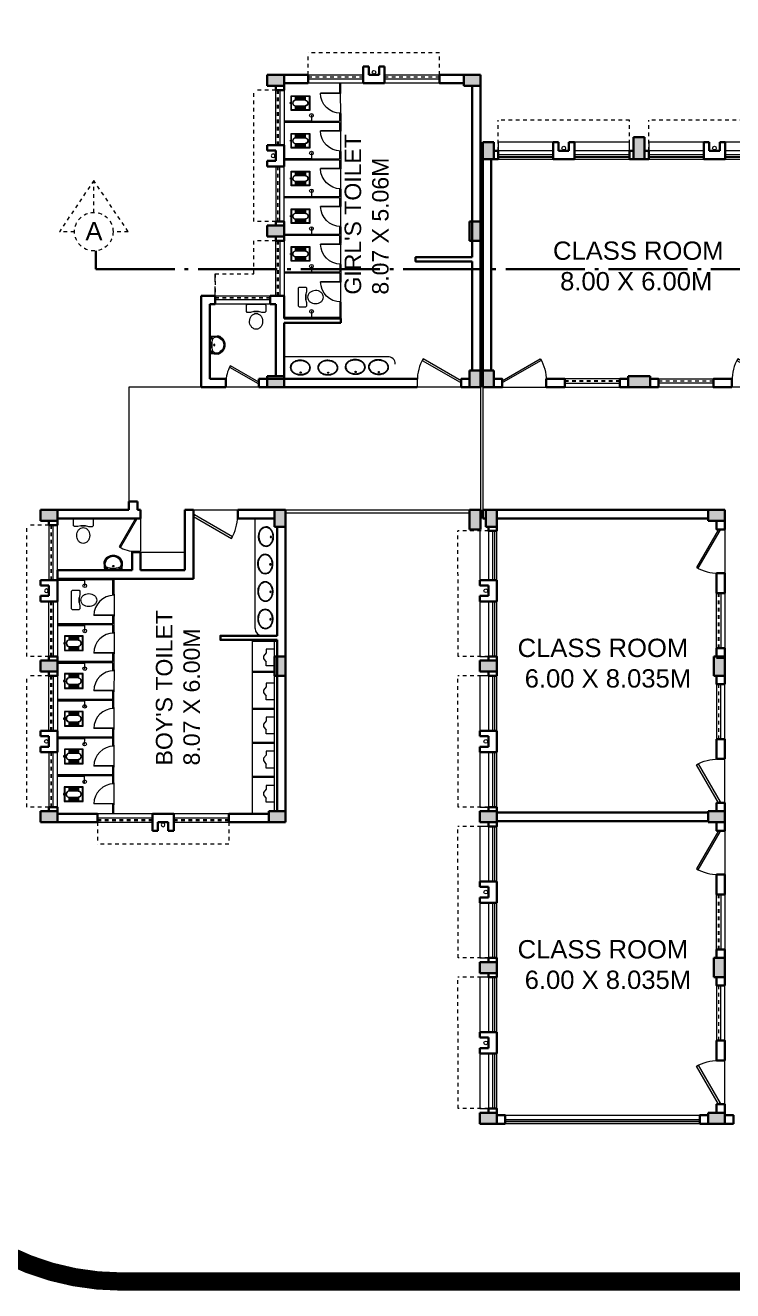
# Model space of a CAD drawing. Header units: millimetres. Extents: x 1898 to 3725, y 783 to 1532.
# Drawn here: x 2706.26 to 2725.57, y 1258.01 to 1292.56 of the extents above; entities that cross this region are included whole.
import ezdxf

# ---------------------------------------------------------------- set-up
doc = ezdxf.new("R2010")
doc.units = ezdxf.units.MM
for name, pattern in [('ACAD_ISO04W100', [30, 24, -3, 0, -3]), ('CENTER2', [1.125, 0.75, -0.125, 0.125, -0.125]), ('DASHED', [0.75, 0.5, -0.25]), ('DASHED2', [0.375, 0.25, -0.125])]:
    doc.linetypes.add(name, pattern=pattern)
doc.layers.get('0').update_dxf_attribs({"lineweight": 20})
for name, color, linetype, lineweight in [('CLL LEV.', 15, 'Continuous', 18), ('COL HATCH', 253, 'Continuous', 13), ('Column', 251, 'Continuous', 30), ('CUBICAL TOILET', 5, 'Continuous', 15), ('Dimens', 251, 'Continuous', 18), ('Door', 54, 'Continuous', 18), ('expension joint', 248, 'Continuous', 18), ('Fixture', 44, 'Continuous', 13), ('Furniture', 13, 'Continuous', 13), ('PROJ.', 30, 'DASHED2', 15), ('Railing', 23, 'Continuous', 13), ('Section', 72, 'DASHED2', 30), ('section line', 74, 'ACAD_ISO04W100', 30), ('TEXT', 7, 'Continuous', 15), ('Ventilator', 4, 'DASHED', 18), ('Wall', 7, 'Continuous', 30), ('Window', 150, 'Continuous', 15), ('Window-Wall', 7, 'Continuous', 18)]:
    doc.layers.add(name, color=color, linetype=linetype, lineweight=lineweight)
doc.styles.add('L120', font='arial.ttf', dxfattribs={"height": 0.6})
doc.styles.get("Standard").update_dxf_attribs({"font": 'arial.ttf', "height": 0.2})

# ---------------------------------------------------------------- blocks, each defined once
blk = doc.blocks.new('VENTILATOR')
at = {"layer": 'Ventilator', "ltscale": 0.02}
for p, q in [((-0.18, -1.5), (-0.18, 0)), ((-0.165, 0), (-0.165, -1.5))]:
    blk.add_line(p, q, dxfattribs=at)
at = {"layer": 'Window-Wall'}
for p, q in [((-0.23, 0), (0, 0)), ((-0.23, -1.5), (-0.23, 0)), ((-0.115, 0), (-0.115, -1.5)), ((0, 0), (0, -1.5)), ((-0.23, -1.5), (0, -1.5))]:
    blk.add_line(p, q, dxfattribs=at)
blk = doc.blocks.new('SHAFT')
at = {"layer": 'Fixture'}
blk.add_circle((0.327, -0.302), 0.05, dxfattribs=at)
at = {"layer": 'Wall'}
for p, q in [((0.035, 0), (0.62, 0)), ((0.035, 0), (0.035, -0.46)), ((0.185, -0.46), (0.185, -0.23)), ((0.185, -0.23), (0.47, -0.23)), ((0.47, -0.46), (0.47, -0.23)), ((0.62, 0), (0.62, -0.46)), ((0.035, -0.46), (0.185, -0.46)), ((0.62, -0.46), (0.47, -0.46))]:
    blk.add_line(p, q, dxfattribs=at)
blk = doc.blocks.new('WINDOW 1')
at = {"layer": 'CLL LEV.'}
for p, q in [((-0.23, 0), (-0.46, 0)), ((-0.46, 0), (-0.46, -1.5)), ((-0.46, -1.5), (-0.23, -1.5))]:
    blk.add_line(p, q, dxfattribs=at)
at = {"layer": 'Window'}
for p, q in [((-0.065, 0), (-0.065, -1.5)), ((-0.05, -1.5), (-0.05, 0))]:
    blk.add_line(p, q, dxfattribs=at)
at = {"layer": 'Window-Wall'}
for p, q in [((0, 0), (-0.23, 0)), ((-0.23, 0), (-0.23, -1.5)), ((-0.115, 0), (-0.115, -1.5)), ((0, -1.5), (0, 0)), ((-0.23, -1.5), (0, -1.5))]:
    blk.add_line(p, q, dxfattribs=at)
blk = doc.blocks.new('*U18')
for p, q in [((0, 0), (0, 6)), ((40, 0), (40, 6))]:
    blk.add_line(p, q)
blk.add_lwpolyline([(0, 0), (34.6, -20), (35.5, -18.5), (0.9, 1.5)], close=True)
blk.add_arc((0, 0), 40, 330, 360)
blk = doc.blocks.new('Door')
at = {"layer": 'Door'}
blk.add_line((0, 0.18), (1.199, 0.18), dxfattribs=at)
at = {"layer": 'Door', "xscale": 0.0299845412869386, "yscale": 0.0299845412869386, "zscale": 0.0299845412869386}
blk.add_blockref('*U18', (0, 0), dxfattribs=at)
blk = doc.blocks.new('C3')
at = {"layer": 'COL HATCH'}
h = blk.add_hatch(color=256, dxfattribs=at)
h.dxf.hatch_style = 1
h.paths.add_polyline_path([(0.3, 0), (0, 0), (0, -0.53), (0.3, -0.53)])
at = {"layer": 'Column'}
for p, q in [((0, 0), (0, -0.53)), ((0.3, 0), (0, 0)), ((0.3, -0.53), (0.3, 0)), ((0, -0.53), (0.3, -0.53))]:
    blk.add_line(p, q, dxfattribs=at)
blk = doc.blocks.new('CU')
at = {"layer": 'COL HATCH', "linetype": 'CENTER2'}
h = blk.add_hatch(color=256, dxfattribs=at)
h.dxf.hatch_style = 1
h.paths.add_polyline_path([(0, 0.035), (0, -0.265), (0.46, -0.265), (0.46, 0.035)])
at = {"layer": 'Column', "linetype": 'CENTER2'}
blk.add_lwpolyline([(0, 0.035), (0, -0.265), (0.46, -0.265), (0.46, 0.035), (0, 0.035)], dxfattribs=at)
blk = doc.blocks.new('C2')
at = {"layer": 'COL HATCH'}
h = blk.add_hatch(color=256, dxfattribs=at)
h.dxf.hatch_style = 1
h.paths.add_polyline_path([(0.3, 0), (0, 0), (0, -0.6), (0.3, -0.6)])
at = {"layer": 'Column'}
for p, q in [((0, 0), (0, -0.6)), ((0.3, 0), (0, 0)), ((0.3, -0.6), (0.3, 0)), ((0, -0.6), (0.3, -0.6))]:
    blk.add_line(p, q, dxfattribs=at)
blk = doc.blocks.new('RH 1200')
for p, q in [((21, 0), (21, 43.3)), ((21.7, 0), (21.7, 43.3)), ((-21.7, 0), (21.7, 0)), ((21.7, 0), (21, 0))]:
    blk.add_line(p, q)
at = {"extrusion": (0, 0, -1)}
blk.add_ellipse((21.7, 0), major_axis=(-30.6, 30.6), ratio=1, start_param=5.497787, end_param=7.068583, dxfattribs=at)
blk = doc.blocks.new('GHH')
at = {"layer": 'Door', "ltscale": 20}
blk.add_line((3289.697, -299.103), (3289.697, -299.853), dxfattribs=at)
at = {"layer": 'Door', "ltscale": 20, "xscale": 0.015874999996413, "yscale": 0.015874999996413, "zscale": 0.015874999996413, "rotation": 270}
blk.add_blockref('RH 1200', (3289.697, -299.479), dxfattribs=at)
blk = doc.blocks.new('RSA CL6')
for p, q in [((5.5, 3.5), (5.5, 7.3)), ((5.9, 3.5), (5.9, 7.3)), ((6.3, 3.5), (6.3, 7.3)), ((6.7, 3.4), (6.7, 7.3)), ((7.1, 3.4), (7.1, 7.3)), ((7.5, 3.4), (7.5, 7.3)), ((7.9, 3.4), (7.9, 7.3)), ((8.3, 3.4), (8.3, 7.3)), ((8.7, 3.4), (8.7, 7.3)), ((9.1, 3.4), (9.1, 7.3)), ((9.4, 3.4), (9.4, 7.3)), ((9.8, 3.4), (9.8, 7.3)), ((10.2, 3.4), (10.2, 7.3)), ((10.6, 3.4), (10.6, 7.3)), ((11, 3.3), (11, 7.3)), ((11.4, 3.3), (11.4, 7.3)), ((11.8, 3.3), (11.8, 7.3)), ((12.2, 3.3), (12.2, 7.3)), ((12.6, 3.3), (12.6, 7.3)), ((13, 3.3), (13, 7.3)), ((13.4, 3.3), (13.4, 7.3)), ((13.8, 3.3), (13.8, 7.3)), ((14.2, 3.3), (14.2, 7.3)), ((14.6, 3.3), (14.6, 7.3)), ((15, 3.2), (15, 7.3)), ((15.4, 3.2), (15.4, 7.3)), ((15.7, 3.2), (15.7, 7.3)), ((16.1, 3.2), (16.1, 7.3)), ((16.1, 7.3), (16.1, 3.2)), ((5.5, -7.3), (5.5, -3.5)), ((5.9, -7.3), (5.9, -3.5)), ((6.3, -7.3), (6.3, -3.4)), ((6.7, -7.3), (6.7, -3.4)), ((7.1, -7.3), (7.1, -3.4)), ((7.5, -7.3), (7.5, -3.4)), ((7.9, -7.3), (7.9, -3.4)), ((8.3, -7.3), (8.3, -3.4)), ((8.7, -7.3), (8.7, -3.4)), ((9.1, -7.3), (9.1, -3.4)), ((9.4, -7.3), (9.4, -3.4)), ((9.8, -7.3), (9.8, -3.3)), ((10.2, -7.3), (10.2, -3.3)), ((10.6, -7.3), (10.6, -3.3)), ((11, -7.3), (11, -3.3)), ((11.4, -7.3), (11.4, -3.3)), ((11.8, -7.3), (11.8, -3.3)), ((12.2, -7.3), (12.2, -3.3)), ((12.6, -7.3), (12.6, -3.3)), ((13, -7.3), (13, -3.3)), ((13.4, -7.3), (13.4, -3.2)), ((13.8, -7.3), (13.8, -3.2)), ((14.2, -7.3), (14.2, -3.2)), ((14.6, -7.3), (14.6, -3.2)), ((15, -7.3), (15, -3.2)), ((15.4, -7.3), (15.4, -3.2)), ((15.7, -7.3), (15.7, -3.2)), ((16.1, -3.2), (16.1, -7.3)), ((16.1, -7.3), (16.1, -3.2))]:
    blk.add_line(p, q)
blk.add_lwpolyline([(0.8, -0.6), (0, -0.6), (0, 0.6), (0.8, 0.6)])
for points in [[(0.8, 7.9), (20.9, 7.9), (20.9, -7.9), (0.8, -7.9)], [(1.4, 7.3), (20.3, 7.3), (20.3, -7.3), (1.4, -7.3)]]:
    blk.add_lwpolyline(points, close=True)
for points in [[(5.5, 3.5), (16.1, 3.2, -0.899983), (16.1, -3.2), (5.5, -3.5, -0.799392)], [(5.5, 3.3), (16.1, 3, -0.897689), (16.1, -3), (5.6, -3.3, -0.793494), (5.5, 3.3)]]:
    blk.add_lwpolyline(points, format="xyb", close=True)
blk = doc.blocks.new('ENGLISH SHEET')
at = {"layer": 'Fixture'}
for p, q in [((4663.798, 251.204), (4663.773, 251.179)), ((4663.773, 251.179), (4663.773, 250.696)), ((4663.976, 251.204), (4663.798, 251.204)), ((4664.002, 251.179), (4663.976, 251.204)), ((4663.976, 251.001), (4664.002, 251.09)), ((4663.976, 250.874), (4663.976, 251.001)), ((4663.976, 251.001), (4663.976, 250.874)), ((4664.002, 250.785), (4663.976, 250.874)), ((4664.002, 251.09), (4664.002, 251.179)), ((4663.773, 250.696), (4663.798, 250.67)), ((4663.798, 250.67), (4663.976, 250.67)), ((4663.976, 250.67), (4664.002, 250.696)), ((4664.002, 250.696), (4664.002, 250.785))]:
    blk.add_line(p, q, dxfattribs=at)
blk.add_lwpolyline([(4664.459, 250.937, 0.117036), (4664.443, 251.003, 0.104338), (4664.396, 251.063, 0.09029), (4664.321, 251.105, 0.09898), (4664.243, 251.115, 0.08237), (4664.159, 251.101, 0.09029), (4664.09, 251.063, 0.104338), (4664.043, 251.003, 0.117036), (4664.027, 250.937, 0.117036), (4664.043, 250.871, 0.104338), (4664.09, 250.811, 0.09029), (4664.159, 250.773, 0.08237), (4664.243, 250.759, 0.08237), (4664.327, 250.773, 0.09029), (4664.396, 250.811, 0.104338), (4664.443, 250.871, 0.117036)], format="xyb", close=True, dxfattribs=at)
blk = doc.blocks.new('RSA BASIN 2')
for points in [[(10.7, -8.1, 0.12976), (10, -5.2, 0.106426), (7.6, -2.5, 0.084431), (4.3, -0.7, 0.073534), (0, 0, 0.073534), (-4.3, -0.5, 0.084431), (-7.7, -2.2, 0.106426), (-10.2, -4.8, 0.12976), (-11, -7.7, 0.12976), (-10.3, -10.6, 0.106426), (-7.9, -13.3, 0.084431), (-4.6, -15.1, 0.073534), (-0.3, -15.8, 0.073534), (4, -15.3, 0.084431), (7.4, -13.6, 0.106426), (9.9, -11, 0.12976)], [(10.1, -7.9, 0.119977), (9.4, -5.5, 0.106426), (7.3, -2.9, 0.084431), (4.1, -1.3, 0.073534), (0, -0.6, 0.073534), (-4.1, -1.1, 0.084431), (-7.4, -2.6, 0.106426), (-9.7, -5.1, 0.12976), (-10.4, -7.7, 0.009633), (-10.4, -7.9, 0.119977), (-9.8, -10.3, 0.106426), (-7.6, -12.9, 0.084431), (-4.4, -14.5, 0.073534), (-0.3, -15.2, 0.073534), (3.8, -14.7, 0.084431), (7.1, -13.2, 0.106426), (9.3, -10.7, 0.12976), (10.1, -8.1, 0.009633)]]:
    blk.add_lwpolyline(points, format="xyb", close=True)
for radius in [0.7, 0.479]:
    blk.add_circle((-0.5, -2.5), radius)
blk = doc.blocks.new('RSA BASIN 9')
for points in [[(-0.1, -16.2, 0.340881), (10, -9, 0.074195), (10.1, -8.9), (9.5, 0), (-9.5, 0), (-10, -8.8, 0.082611), (-10, -9.2, 0.330812), (-0.1, -16.2)], [(0, -15, 0.391482), (8.9, -6.7, 0.252869), (6.5, -3.5, 0.087242), (0, -2.5, 0.079484), (-6.5, -3.5, 0.2542), (-8.8, -6.7, 0.39026), (0, -15)], [(-8.6, -2, -0.907437), (-8.4, -1.8), (-7.5, -2.6, -0.907437), (-7.6, -2.7)], [(-8.2, -1.6, -0.907437), (-8.1, -1.5), (-7.1, -2.3, -0.907437), (-7.3, -2.4)], [(-7.8, -1.3, -0.907437), (-7.7, -1.2), (-6.8, -1.9, -0.907437), (-6.9, -2.1)], [(7.8, -1.3, 0.907437), (7.7, -1.2), (6.8, -1.9, 0.907437), (6.9, -2.1)], [(8.2, -1.6, 0.907437), (8.1, -1.5), (7.1, -2.3, 0.907437), (7.3, -2.4)], [(8.6, -2, 0.907437), (8.4, -1.8), (7.5, -2.6, 0.907437), (7.6, -2.7)]]:
    blk.add_lwpolyline(points, format="xyb", close=True)
for points in [[(-5.9, -3.3), (-6.2, -3, -0.183787), (-6.2, -2.7, 0.126662), (-6.2, -2.4), (-6.6, -1.4, 0.35453), (-7.1, -1), (-8.7, -1, 0.414214), (-9.1, -1.4), (-9.6, -9.1, 0.329849), (-0.1, -15.8, 0.338736), (9.6, -8.9, 0.075632), (9.7, -8.8), (9.1, -1.4, 0.414214), (8.7, -1), (7.1, -1, 0.35453), (6.6, -1.4), (6.2, -2.4, 0.126662), (6.2, -2.7, -0.183787), (6.2, -3), (5.9, -3.3)], [(-6.2, -3.4), (-6.2, -3.3, 0.220542), (-6.5, -3.1), (-8.7, -2.8, -0.361119), (-9.2, -2.3)], [(6.2, -3.4), (6.2, -3.3, -0.220542), (6.5, -3.1), (8.7, -2.8, 0.358803), (9.2, -2.3, 0.358803)]]:
    blk.add_lwpolyline(points, format="xyb")
for centre, radius in [((-2.3, -1.6), 0.399), ((0, -4.8), 0.771), ((0, -4.8), 0.602), ((0, -1.2), 0.399), ((2.3, -1.5), 0.399)]:
    blk.add_circle(centre, radius)
blk = doc.blocks.new('Urinal 1')
for p, q in [((0, 9), (9, 9)), ((0, 9), (0, -9)), ((9, 9), (9, 5)), ((12, 1), (9, 5)), ((12, -1.5), (12, 1)), ((0, -9), (9, -9)), ((9, -5), (12, -1.5)), ((9, -9), (9, -5))]:
    blk.add_line(p, q)
blk = doc.blocks.new('BDHVBFH')
at = {"layer": 'Section', "color": 7, "linetype": 'ByBlock', "lineweight": 20, "ltscale": 0.05}
for p, q in [((5432.399, -574.787), (5431.461, -576.186)), ((5432.399, -575.66), (5432.399, -574.787)), ((5433.338, -576.186), (5432.399, -574.787)), ((5431.873, -576.186), (5431.461, -576.186)), ((5433.338, -576.186), (5432.925, -576.186))]:
    blk.add_line(p, q, dxfattribs=at)
blk.add_circle((5432.399, -576.186), 0.526, dxfattribs=at)
blk = doc.blocks.new('A$C761723A2')
at = {"layer": 'section line', "ltscale": 0.09}
for q in [(1.47, 15.605), (31.207, 15.105)]:
    blk.add_line((1.47, 15.105), q, dxfattribs=at)
at = {"layer": 'Section'}
blk.add_blockref('BDHVBFH', (-5430.98, 592.314), dxfattribs=at)
at = {"layer": 'section line', "ltscale": 0.07, "insert": (1.191, 16.394), "char_height": 0.5, "attachment_point": 1}
blk.add_mtext_dynamic_manual_height_columns('A', width=1.05451, gutter_width=12.5, heights=[0], dxfattribs=at)

msp = doc.modelspace()

# ---------------------------------------------------------------- linework, layer by layer
at = {"layer": 'CLL LEV.'}
msp.add_line((2718.6705, 1278.7518), (2718.6705, 1277.2518), dxfattribs=at)
at = {"layer": 'CUBICAL TOILET'}
for p, q in [((2714.8365, 1290.9738), (2714.8366, 1290.7181)), ((2714.8665, 1290.9739), (2714.8666, 1290.7181)), ((2714.8366, 1290.7181), (2714.8666, 1290.7181)), ((2714.8371, 1289.9388), (2713.3171, 1289.9378)), ((2714.837, 1290.1485), (2714.8371, 1289.9388)), ((2714.867, 1290.1485), (2714.837, 1290.1485)), ((2714.867, 1290.1485), (2714.8672, 1289.9089)), ((2714.8372, 1289.9088), (2713.3172, 1289.9078)), ((2714.8372, 1289.9088), (2714.8373, 1289.6881)), ((2714.8373, 1289.6881), (2714.8673, 1289.6881)), ((2714.8672, 1289.9089), (2714.8673, 1289.6881)), ((2714.8378, 1288.9088), (2713.3178, 1288.9078)), ((2714.8378, 1288.8788), (2713.3178, 1288.8778)), ((2714.8377, 1289.1185), (2714.8378, 1288.9088)), ((2714.8677, 1289.1185), (2714.8377, 1289.1185)), ((2714.8378, 1288.8788), (2714.838, 1288.6581)), ((2714.8677, 1289.1185), (2714.8678, 1288.8789)), ((2714.8678, 1288.8789), (2714.868, 1288.6581)), ((2714.838, 1288.6581), (2714.868, 1288.6581)), ((2714.8385, 1287.8788), (2713.3185, 1287.8778)), ((2714.8385, 1287.8488), (2713.3185, 1287.8478)), ((2714.8383, 1288.0885), (2714.8385, 1287.8788)), ((2714.8683, 1288.0885), (2714.8383, 1288.0885)), ((2714.8385, 1287.8488), (2714.8386, 1287.6281)), ((2714.8683, 1288.0885), (2714.8685, 1287.8489)), ((2714.8685, 1287.8489), (2714.8686, 1287.6281)), ((2714.8386, 1287.6281), (2714.8686, 1287.6281)), ((2714.8391, 1286.8488), (2713.3229, 1286.8479)), ((2714.8392, 1286.8188), (2713.3229, 1286.8179)), ((2714.839, 1287.0585), (2714.8391, 1286.8488)), ((2714.869, 1287.0585), (2714.839, 1287.0585)), ((2714.8392, 1286.8188), (2714.8393, 1286.5981)), ((2714.869, 1287.0585), (2714.8692, 1286.8189)), ((2714.8692, 1286.8189), (2714.8693, 1286.5981)), ((2714.8393, 1286.5981), (2714.8693, 1286.5981)), ((2714.8398, 1285.8188), (2713.3198, 1285.8178)), ((2714.8398, 1285.7888), (2713.3198, 1285.7878)), ((2714.8397, 1286.0285), (2714.8398, 1285.8188)), ((2714.8697, 1286.0285), (2714.8397, 1286.0285)), ((2714.8398, 1285.7888), (2714.84, 1285.5681)), ((2714.8697, 1286.0285), (2714.8698, 1285.7889)), ((2714.8698, 1285.7889), (2714.87, 1285.5681)), ((2714.84, 1285.5681), (2714.87, 1285.5681)), ((2714.8403, 1284.9985), (2714.8406, 1284.5838)), ((2714.8703, 1284.9985), (2714.8403, 1284.9985)), ((2714.8703, 1284.9985), (2714.8706, 1284.5539)), ((2714.8406, 1284.5838), (2713.3206, 1284.5828)), ((2714.8706, 1284.5539), (2713.3229, 1284.5529)), ((2708.6496, 1277.4198), (2707.1322, 1277.4208)), ((2708.6494, 1277.0052), (2708.6496, 1277.4198)), ((2708.6794, 1277.0051), (2708.6797, 1277.4498)), ((2708.6794, 1277.0051), (2708.6494, 1277.0052)), ((2708.6489, 1276.2148), (2708.649, 1276.4355)), ((2708.649, 1276.4355), (2708.679, 1276.4355)), ((2708.6789, 1276.2148), (2708.679, 1276.4355)), ((2708.6488, 1276.1848), (2707.1288, 1276.1858)), ((2708.6489, 1276.2148), (2707.1289, 1276.2158)), ((2708.6487, 1275.9752), (2708.6488, 1276.1848)), ((2708.6787, 1275.9751), (2708.6789, 1276.2148)), ((2708.6787, 1275.9751), (2708.6487, 1275.9752)), ((2708.6482, 1275.1848), (2708.6483, 1275.4055)), ((2708.6483, 1275.4055), (2708.6783, 1275.4055)), ((2708.6782, 1275.1848), (2708.6783, 1275.4055)), ((2708.6482, 1275.1848), (2707.1319, 1275.1858)), ((2708.6482, 1275.1548), (2707.1319, 1275.1558)), ((2708.648, 1274.9452), (2708.6482, 1275.1548)), ((2708.678, 1274.9451), (2708.6782, 1275.1848)), ((2708.678, 1274.9451), (2708.648, 1274.9452)), ((2708.6475, 1274.1548), (2708.6477, 1274.3755)), ((2708.6477, 1274.3755), (2708.6777, 1274.3755)), ((2708.6775, 1274.1548), (2708.6777, 1274.3755)), ((2708.6475, 1274.1548), (2707.1275, 1274.1558)), ((2708.6475, 1274.1248), (2707.1275, 1274.1258)), ((2708.6474, 1273.9152), (2708.6475, 1274.1248)), ((2708.6774, 1273.9151), (2708.6775, 1274.1548)), ((2708.6774, 1273.9151), (2708.6474, 1273.9152)), ((2708.6469, 1273.1248), (2708.647, 1273.3455)), ((2708.647, 1273.3455), (2708.677, 1273.3455)), ((2708.6769, 1273.1248), (2708.677, 1273.3455)), ((2708.6468, 1273.0948), (2707.1268, 1273.0958)), ((2708.6469, 1273.1248), (2707.1269, 1273.1258)), ((2708.6467, 1272.8852), (2708.6468, 1273.0948)), ((2708.6767, 1272.8851), (2708.6769, 1273.1248)), ((2708.6767, 1272.8851), (2708.6467, 1272.8852)), ((2708.6462, 1272.0948), (2708.6463, 1272.3155)), ((2708.6463, 1272.3155), (2708.6763, 1272.3155)), ((2708.6762, 1272.0948), (2708.6763, 1272.3155)), ((2708.6462, 1272.0948), (2707.1262, 1272.0958)), ((2708.6462, 1272.0648), (2707.1262, 1272.0658)), ((2708.646, 1271.8552), (2708.6462, 1272.0648)), ((2708.676, 1271.8551), (2708.6762, 1272.0948)), ((2708.676, 1271.8551), (2708.646, 1271.8552)), ((2708.6455, 1271.0298), (2708.6457, 1271.2855)), ((2708.6457, 1271.2855), (2708.6757, 1271.2855)), ((2708.6755, 1271.0298), (2708.6757, 1271.2855))]:
    msp.add_line(p, q, dxfattribs=at)
at = {"layer": 'Dimens', "color": 1, "linetype": 'DASHED', "lineweight": 15, "ltscale": 10, "const_width": 0.5}
msp.add_lwpolyline([(2708.8798, 1311.0278), (2740.0932, 1311.0278, -0.4142136), (2747.0932, 1304.0278), (2747.0932, 1265.2566, -0.4142136), (2740.0932, 1258.2566), (2708.8798, 1258.2566, -0.4142136), (2701.8798, 1265.2566), (2701.8798, 1304.0278, -0.4142136)], format="xyb", close=True, dxfattribs=at)
at = {"layer": 'expension joint'}
for p, q in [((2718.688, 1282.6768), (2718.688, 1279.3268)), ((2718.7505, 1282.6768), (2718.7505, 1279.3268))]:
    msp.add_line(p, q, dxfattribs=at)
at = {"layer": 'Fixture', "ltscale": 0.05}
for p, q in [((2713.3171, 1289.9503), (2714.0671, 1289.9508)), ((2714.067, 1290.1166), (2714.0671, 1289.9508)), ((2713.3178, 1288.9203), (2714.0678, 1288.9208)), ((2714.0677, 1289.0866), (2714.0678, 1288.9208)), ((2713.3185, 1287.8903), (2714.0685, 1287.8908)), ((2714.0684, 1288.0566), (2714.0685, 1287.8908)), ((2713.3229, 1286.8603), (2714.0691, 1286.8608)), ((2714.069, 1287.0266), (2714.0691, 1286.8608)), ((2713.3198, 1285.8303), (2714.0698, 1285.8308)), ((2714.0697, 1285.9966), (2714.0698, 1285.8308)), ((2714.0705, 1284.7616), (2714.0706, 1284.5958)), ((2713.3206, 1284.5953), (2714.0706, 1284.5958)), ((2707.1322, 1277.4084), (2707.8796, 1277.4079)), ((2707.8795, 1277.2421), (2707.8796, 1277.4079)), ((2707.1288, 1276.1734), (2707.8788, 1276.1729)), ((2707.8787, 1276.0071), (2707.8788, 1276.1729)), ((2707.1319, 1275.1434), (2707.8782, 1275.1429)), ((2707.8781, 1274.9771), (2707.8782, 1275.1429)), ((2707.1275, 1274.1134), (2707.8775, 1274.1129)), ((2707.8774, 1273.9471), (2707.8775, 1274.1129)), ((2707.1268, 1273.0834), (2707.8768, 1273.0829)), ((2707.8767, 1272.9171), (2707.8768, 1273.0829)), ((2707.1262, 1272.0534), (2707.8762, 1272.0529)), ((2707.8761, 1271.8871), (2707.8762, 1272.0529))]:
    msp.add_line(p, q, dxfattribs=at)
at = {"layer": 'Fixture'}
for p, q in [((2716.1539, 1283.5092), (2713.3231, 1283.5092)), ((2712.5296, 1276.0922), (2712.5296, 1279.0968)), ((2712.4629, 1275.747), (2713.1333, 1275.747)), ((2712.4633, 1271.027), (2712.4633, 1275.777)), ((2712.4633, 1275.777), (2713.1322, 1275.777)), ((2712.7295, 1275.892), (2713.1322, 1275.892)), ((2713.0633, 1273.257), (2713.0633, 1275.747)), ((2712.463, 1274.9269), (2713.063, 1274.9269)), ((2712.463, 1274.8969), (2713.063, 1274.8969)), ((2713.0633, 1271.097), (2713.0633, 1274.832)), ((2712.4629, 1273.917), (2713.0629, 1273.917)), ((2712.4629, 1273.887), (2713.0629, 1273.887)), ((2712.4626, 1272.987), (2713.0626, 1272.987)), ((2712.4626, 1272.957), (2713.0626, 1272.957)), ((2712.4622, 1272.057), (2713.0622, 1272.057)), ((2712.4622, 1272.027), (2713.0622, 1272.027))]:
    msp.add_line(p, q, dxfattribs=at)
at = {"layer": 'Fixture', "ltscale": 0.05}
for centre in [(2714.067, 1290.1008), (2714.0677, 1289.0708), (2714.0684, 1288.0408), (2714.069, 1287.0108), (2714.0697, 1285.9808), (2714.0705, 1284.7458), (2707.8795, 1277.2579), (2707.8787, 1276.0229), (2707.8781, 1274.9929), (2707.8774, 1273.9629), (2707.8767, 1272.9329), (2707.8761, 1271.9029)]:
    msp.add_circle(centre, 0.05, dxfattribs=at)
at = {"layer": 'Fixture'}
for centre, start, end in [((2716.1578, 1283.3092), 0.03713, 91.10787), ((2712.7296, 1276.092), 179.96287, 269.96287)]:
    msp.add_arc(centre, 0.2, start, end, dxfattribs=at)
at = {"layer": 'Furniture'}
msp.add_line((2709.4022, 1278.1767), (2710.6161, 1278.1767), dxfattribs=at)
at = {"layer": 'PROJ.', "ltscale": 0.05}
for p, q in [((2713.9831, 1291.2068), (2713.9831, 1291.8068)), ((2717.5681, 1291.8068), (2713.9831, 1291.8068)), ((2717.5681, 1291.2068), (2717.5681, 1291.8068)), ((2713.0931, 1290.7918), (2712.4931, 1290.7918)), ((2712.4932, 1287.2068), (2712.4931, 1290.7918)), ((2719.1655, 1289.1369), (2719.1655, 1289.9669)), ((2722.7505, 1289.9668), (2719.1655, 1289.9669)), ((2722.7505, 1289.1368), (2722.7505, 1289.9668)), ((2723.2805, 1289.1369), (2723.2805, 1289.9669)), ((2726.8655, 1289.9668), (2723.2805, 1289.9669)), ((2713.0932, 1287.2068), (2712.4932, 1287.2068)), ((2713.0931, 1286.6768), (2712.4931, 1286.6768)), ((2712.4931, 1285.7768), (2712.4931, 1286.6768)), ((2711.4427, 1285.7768), (2711.4427, 1285.1768)), ((2711.4427, 1285.7768), (2712.4931, 1285.7768)), ((2706.9022, 1278.9118), (2706.3022, 1278.9118)), ((2706.3022, 1275.3268), (2706.3022, 1278.9118)), ((2718.0706, 1275.3268), (2718.0705, 1278.7518)), ((2718.9005, 1278.7518), (2718.0705, 1278.7518)), ((2706.9022, 1275.3268), (2706.3022, 1275.3268)), ((2718.9006, 1275.3268), (2718.0706, 1275.3268)), ((2706.9022, 1274.7968), (2706.3022, 1274.7968)), ((2706.3022, 1271.2118), (2706.3022, 1274.7968)), ((2718.9005, 1274.7968), (2718.0705, 1274.7968)), ((2718.0706, 1271.2118), (2718.0705, 1274.7968)), ((2706.9022, 1271.2118), (2706.3022, 1271.2118)), ((2718.9006, 1271.2118), (2718.0706, 1271.2118)), ((2708.2247, 1270.7968), (2708.2247, 1270.1968)), ((2711.8097, 1270.7969), (2711.8097, 1270.1969)), ((2718.9005, 1270.6818), (2718.0705, 1270.6818)), ((2718.0706, 1267.0968), (2718.0705, 1270.6818)), ((2711.8097, 1270.1969), (2708.2247, 1270.1968)), ((2718.9006, 1267.0968), (2718.0706, 1267.0968)), ((2718.9005, 1266.5668), (2718.0705, 1266.5668)), ((2718.0706, 1262.9818), (2718.0705, 1266.5668)), ((2718.9006, 1262.9818), (2718.0706, 1262.9818))]:
    msp.add_line(p, q, dxfattribs=at)
at = {"layer": 'PROJ.'}
msp.add_line((2711.4427, 1285.1768), (2711.4427, 1285.7768), dxfattribs=at)
at = {"layer": 'Railing'}
for p, q in [((2713.3272, 1279.3268), (2718.388, 1279.3268)), ((2713.3622, 1279.2468), (2718.388, 1279.2468))]:
    msp.add_line(p, q, dxfattribs=at)
at = {"layer": 'Wall'}
for p, q in [((2718.458, 1286.2267), (2718.458, 1290.9068)), ((2718.688, 1283.1368), (2718.688, 1290.9068)), ((2718.7505, 1283.1368), (2718.7505, 1288.9069)), ((2718.9805, 1283.1368), (2718.9805, 1288.9069)), ((2718.458, 1283.1368), (2718.458, 1286.1117)), ((2711.0622, 1282.6768), (2711.0622, 1285.1768)), ((2711.0622, 1285.1768), (2711.4427, 1285.1768)), ((2711.4427, 1284.9468), (2711.4427, 1285.1768)), ((2713.0931, 1285.1768), (2712.9427, 1285.1768)), ((2712.9427, 1284.9468), (2712.9427, 1285.1768)), ((2713.0931, 1285.1768), (2713.3231, 1285.1768)), ((2713.3231, 1284.5529), (2713.3231, 1285.1768)), ((2711.2922, 1282.9068), (2711.2922, 1284.9468)), ((2711.2922, 1284.9468), (2711.4427, 1284.9468)), ((2713.0931, 1284.9468), (2712.9427, 1284.9468)), ((2713.0931, 1282.9768), (2713.0931, 1284.9468)), ((2714.8706, 1284.5539), (2713.3229, 1284.5539)), ((2714.8706, 1284.4389), (2713.3229, 1284.4389)), ((2713.3231, 1282.9768), (2713.3231, 1284.4389)), ((2711.0622, 1282.6768), (2711.7331, 1282.6768)), ((2711.2922, 1282.9068), (2711.7331, 1282.9068)), ((2711.7331, 1282.6768), (2711.7331, 1282.9068)), ((2712.6331, 1282.9068), (2716.9587, 1282.9067)), ((2712.6331, 1282.6768), (2716.9587, 1282.6767)), ((2707.1322, 1279.3268), (2709.0864, 1279.3269)), ((2709.3164, 1279.3269), (2709.4022, 1279.3269)), ((2709.4022, 1279.3269), (2709.4022, 1279.0969)), ((2710.6161, 1279.3268), (2710.6161, 1279.0968)), ((2710.6161, 1279.3268), (2710.8461, 1279.3268)), ((2710.8461, 1279.3268), (2710.8461, 1277.4498)), ((2713.0622, 1279.3268), (2712.0559, 1279.3268)), ((2712.0559, 1279.3268), (2712.0559, 1279.0968)), ((2713.0622, 1279.0968), (2713.0622, 1279.3268)), ((2718.8305, 1279.3268), (2718.7505, 1279.3268)), ((2718.7505, 1279.3268), (2718.7505, 1279.0968)), ((2724.9005, 1279.3268), (2719.1305, 1279.3268)), ((2707.1322, 1279.0968), (2709.4022, 1279.0969)), ((2710.6161, 1279.0968), (2710.6161, 1277.6798)), ((2712.0559, 1279.0968), (2713.0622, 1279.0968)), ((2713.1322, 1278.8668), (2713.1322, 1275.892)), ((2713.3622, 1278.8668), (2713.3622, 1271.0968)), ((2718.7505, 1279.0968), (2718.8305, 1279.0968)), ((2724.9005, 1279.0968), (2719.1305, 1279.0968)), ((2709.1722, 1278.1767), (2709.1722, 1277.6798)), ((2709.4022, 1278.1767), (2709.1722, 1278.1767)), ((2709.4022, 1278.1767), (2709.4022, 1277.6798)), ((2709.1722, 1277.6798), (2707.1322, 1277.6798)), ((2707.1322, 1277.4498), (2707.1322, 1277.6798)), ((2709.4022, 1277.6798), (2710.6161, 1277.6798)), ((2709.4022, 1277.4498), (2707.1322, 1277.4498)), ((2709.4022, 1277.4498), (2710.8461, 1277.4498)), ((2706.9022, 1276.8268), (2706.7517, 1276.8268)), ((2706.9022, 1276.8268), (2707.1322, 1276.8268)), ((2713.1322, 1275.777), (2713.1322, 1271.0968)), ((2725.3605, 1275.2918), (2725.1305, 1275.2918)), ((2719.1305, 1271.0618), (2724.9005, 1271.0618)), ((2719.1305, 1270.8318), (2724.9005, 1270.8318))]:
    msp.add_line(p, q, dxfattribs=at)
at = {"layer": 'Wall', "linetype": 'CENTER2'}
for p, q in [((2714.8706, 1284.4389), (2714.8706, 1284.5539)), ((2708.8097, 1279.3269), (2709.0397, 1279.3269)), ((2709.4022, 1279.3269), (2709.4022, 1279.0969))]:
    msp.add_line(p, q, dxfattribs=at)
at = {"layer": 'Wall'}
for points in [[(2713.9831, 1290.9768), (2713.9831, 1291.2068), (2713.3231, 1291.2068), (2713.3231, 1290.9768), (2713.9831, 1290.9768)], [(2718.228, 1290.9768), (2718.228, 1291.2068), (2717.5681, 1291.2068), (2717.5681, 1290.9768), (2718.228, 1290.9768)], [(2713.0931, 1290.7918), (2713.3231, 1290.7918), (2713.3231, 1290.9068), (2713.0931, 1290.9068), (2713.0931, 1290.7918)], [(2719.1655, 1289.1369), (2719.1655, 1288.9069), (2719.0505, 1288.9069), (2719.0505, 1289.1369), (2719.1655, 1289.1369)], [(2719.1655, 1289.1368), (2719.1655, 1288.9068), (2719.0505, 1288.9068), (2719.0505, 1289.1368), (2719.1655, 1289.1368)], [(2719.1655, 1289.1367), (2719.1655, 1288.9067), (2719.0505, 1288.9067), (2719.0505, 1289.1367), (2719.1655, 1289.1367)], [(2722.8655, 1289.1368), (2722.8655, 1288.9068), (2722.7505, 1288.9068), (2722.7505, 1289.1368), (2722.8655, 1289.1368)], [(2723.2805, 1289.1368), (2723.2805, 1288.9068), (2723.1655, 1288.9068), (2723.1655, 1289.1368), (2723.2805, 1289.1368)], [(2713.0931, 1287.2068), (2713.3231, 1287.2068), (2713.3231, 1287.0918), (2713.0931, 1287.0918), (2713.0931, 1287.2068)], [(2713.0931, 1286.6768), (2713.3231, 1286.6768), (2713.3231, 1286.7918), (2713.0931, 1286.7918), (2713.0931, 1286.6768)], [(2718.458, 1286.2267), (2716.9115, 1286.2267), (2716.9115, 1286.1117), (2718.458, 1286.1117)], [(2718.388, 1282.6768), (2718.158, 1282.6768), (2718.158, 1282.9068), (2718.388, 1282.9068), (2718.388, 1282.6768)], [(2719.0505, 1282.6768), (2719.0505, 1282.9068), (2719.2805, 1282.9068), (2719.2805, 1282.6768), (2719.0505, 1282.6768)], [(2722.4855, 1282.6768), (2722.4855, 1282.9068), (2722.7155, 1282.9068), (2722.7155, 1282.6768), (2722.4855, 1282.6768)], [(2723.5455, 1282.6768), (2723.5455, 1282.9068), (2723.3155, 1282.9068), (2723.3155, 1282.6768), (2723.5455, 1282.6768)], [(2709.3164, 1279.5569), (2709.0864, 1279.5569), (2709.0864, 1279.3269)], [(2709.3164, 1279.3269), (2709.3164, 1279.5569)], [(2718.9005, 1278.8668), (2719.1305, 1278.8668), (2719.1305, 1278.7518), (2718.9005, 1278.7518), (2718.9005, 1278.8668)], [(2725.3605, 1279.0268), (2725.1305, 1279.0268), (2725.1305, 1278.7968), (2725.3605, 1278.7968), (2725.3605, 1279.0268)], [(2713.1322, 1275.777), (2711.5856, 1275.777), (2711.5856, 1275.892), (2713.1322, 1275.892)], [(2725.3605, 1275.5568), (2725.1305, 1275.5568), (2725.1305, 1275.3268), (2725.3605, 1275.3268), (2725.3605, 1275.5568)], [(2706.9022, 1275.3268), (2707.1322, 1275.3268), (2707.1322, 1275.2118), (2706.9022, 1275.2118), (2706.9022, 1275.3268)], [(2718.9005, 1275.3268), (2719.1305, 1275.3268), (2719.1305, 1275.2118), (2718.9005, 1275.2118), (2718.9005, 1275.3268)], [(2706.9022, 1274.7968), (2707.1322, 1274.7968), (2707.1322, 1274.9118), (2706.9022, 1274.9118), (2706.9022, 1274.7968)], [(2718.9005, 1274.9118), (2719.1305, 1274.9118), (2719.1305, 1274.7968), (2718.9005, 1274.7968), (2718.9005, 1274.9118)], [(2725.3605, 1274.5668), (2725.1305, 1274.5668), (2725.1305, 1274.7968), (2725.3605, 1274.7968), (2725.3605, 1274.5668)], [(2725.3605, 1271.0968), (2725.1305, 1271.0968), (2725.1305, 1271.3268), (2725.3605, 1271.3268), (2725.3605, 1271.0968)], [(2706.9022, 1271.2118), (2707.1322, 1271.2118), (2707.1322, 1271.0968), (2706.9022, 1271.0968), (2706.9022, 1271.2118)], [(2708.2247, 1271.0268), (2708.2247, 1270.7968), (2707.1322, 1270.7968), (2707.1322, 1271.0268), (2708.2247, 1271.0268)], [(2712.9022, 1271.0269), (2712.9022, 1270.7969), (2711.8097, 1270.7969), (2711.8097, 1271.0269), (2712.9022, 1271.0269)], [(2718.9005, 1271.2118), (2719.1305, 1271.2118), (2719.1305, 1271.0968), (2718.9005, 1271.0968), (2718.9005, 1271.2118)], [(2718.9005, 1271.2118), (2719.1305, 1271.2118), (2719.1305, 1271.0968), (2718.9005, 1271.0968), (2718.9005, 1271.2118)], [(2718.9005, 1270.7968), (2719.1305, 1270.7968), (2719.1305, 1270.6818), (2718.9005, 1270.6818), (2718.9005, 1270.7968)], [(2725.3605, 1270.7968), (2725.1305, 1270.7968), (2725.1305, 1270.5668), (2725.3605, 1270.5668), (2725.3605, 1270.7968)], [(2725.3605, 1267.3268), (2725.1305, 1267.3268), (2725.1305, 1267.0968), (2725.3605, 1267.0968), (2725.3605, 1267.3268)], [(2718.9005, 1267.0968), (2719.1305, 1267.0968), (2719.1305, 1266.9818), (2718.9005, 1266.9818), (2718.9005, 1267.0968)], [(2718.9005, 1266.6818), (2719.1305, 1266.6818), (2719.1305, 1266.5668), (2718.9005, 1266.5668), (2718.9005, 1266.6818)], [(2725.3605, 1266.3368), (2725.1305, 1266.3368), (2725.1305, 1266.5668), (2725.3605, 1266.5668), (2725.3605, 1266.3368)], [(2718.9005, 1262.9818), (2719.1305, 1262.9818), (2719.1305, 1262.8668), (2718.9005, 1262.8668), (2718.9005, 1262.9818)], [(2718.9005, 1262.9818), (2719.1305, 1262.9818), (2719.1305, 1262.8668), (2718.9005, 1262.8668), (2718.9005, 1262.9818)], [(2725.3605, 1262.8668), (2725.1305, 1262.8668), (2725.1305, 1263.0968), (2725.3605, 1263.0968), (2725.3605, 1262.8668)], [(2719.3605, 1262.5668), (2719.1305, 1262.5668), (2719.1305, 1262.7968), (2719.3605, 1262.7968), (2719.3605, 1262.5668)], [(2724.6705, 1262.5668), (2724.9005, 1262.5668), (2724.9005, 1262.7968), (2724.6705, 1262.7968), (2724.6705, 1262.5668)], [(2725.5905, 1262.5668), (2725.3605, 1262.5668), (2725.3605, 1262.7968), (2725.5905, 1262.7968), (2725.5905, 1262.5668)]]:
    msp.add_lwpolyline(points, dxfattribs=at)
at = {"layer": 'Wall', "lineweight": 18}
for points in [[(2711.0622, 1282.6768), (2709.0864, 1282.6768), (2709.0864, 1279.3269)], [(2709.3164, 1279.3269), (2709.4022, 1279.3269)], [(2710.6161, 1279.3269), (2711.2922, 1279.3269)]]:
    msp.add_lwpolyline(points, dxfattribs=at)
at = {"layer": 'Wall', "linetype": 'CENTER2'}
msp.add_lwpolyline([(2712.8631, 1282.9068), (2712.6331, 1282.9068), (2712.6331, 1282.6768), (2712.8631, 1282.6768)], close=True, dxfattribs=at)
at = {"layer": 'Wall'}
for points in [[(2720.4799, 1282.6767), (2720.4799, 1282.9068), (2720.9855, 1282.9068), (2720.9855, 1282.6767)], [(2725.5512, 1282.6767), (2725.5512, 1282.9068), (2725.0455, 1282.9068), (2725.0455, 1282.6767)], [(2707.1322, 1279.0268), (2706.9022, 1279.0268), (2706.9022, 1278.9118), (2707.1322, 1278.9118)], [(2725.3607, 1277.5975), (2725.1305, 1277.5975), (2725.1305, 1277.0568), (2725.3607, 1277.0568)], [(2725.3607, 1272.5262), (2725.1305, 1272.5262), (2725.1305, 1273.0668), (2725.3607, 1273.0668)], [(2725.3607, 1269.3675), (2725.1305, 1269.3675), (2725.1305, 1268.8268), (2725.3607, 1268.8268)], [(2725.3607, 1264.2962), (2725.1305, 1264.2962), (2725.1305, 1264.8368), (2725.3607, 1264.8368)]]:
    msp.add_lwpolyline(points, close=True, dxfattribs=at)
at = {"layer": 'Window'}
for p, q in [((2719.0655, 1278.7518), (2719.0655, 1277.4118)), ((2719.0805, 1277.4118), (2719.0805, 1278.7518)), ((2719.3605, 1262.6318), (2724.6705, 1262.6318)), ((2724.6705, 1262.6168), (2719.3605, 1262.6168))]:
    msp.add_line(p, q, dxfattribs=at)
at = {"layer": 'Window-Wall', "ltscale": 0.05}
msp.add_line((2718.688, 1289.3669), (2718.688, 1290.506), dxfattribs=at)
at = {"layer": 'Window-Wall'}
for p, q in [((2709.0864, 1279.5569), (2709.3164, 1279.5569)), ((2718.9005, 1278.7518), (2718.9005, 1277.4118)), ((2719.0155, 1278.7518), (2719.0155, 1277.4118)), ((2719.1305, 1277.4118), (2719.1305, 1278.7518)), ((2719.3605, 1262.5668), (2719.3605, 1262.7968)), ((2719.3605, 1262.7968), (2724.6705, 1262.7968)), ((2719.3605, 1262.6818), (2724.6705, 1262.6818)), ((2724.6705, 1262.5668), (2719.3605, 1262.5668))]:
    msp.add_line(p, q, dxfattribs=at)

# ---------------------------------------------------------------- block references
at = {"xscale": -1, "rotation": 270}
for p in [(2713.3231, 1288.6718), (2707.1322, 1276.7918)]:
    msp.add_blockref('SHAFT', p, dxfattribs=at)
at = {"lineweight": 15}
msp.add_blockref('A$C761723A2', (2706.7072, 1270.7968), dxfattribs=at)
at = {"layer": 'Column'}
for name, p, rotation in [('CU', (2713.3231, 1290.9418), 180), ('CU', (2718.688, 1290.9418), 180), ('C3', (2718.688, 1286.6768), 180), ('CU', (2713.3231, 1286.8268), 180), ('CU', (2713.3231, 1282.7118), 180), ('C2', (2723.3155, 1282.9768), 270), ('CU', (2713.3272, 1279.3268), 270), ('CU', (2713.3272, 1279.3268), 270), ('CU', (2713.3272, 1279.3268), 270), ('CU', (2713.3272, 1279.3268), 270)]:
    msp.add_blockref(name, p, dxfattribs=dict(at, rotation=rotation))
at = {"layer": 'Column', "xscale": -1, "rotation": 90}
for p in [(2718.7855, 1289.3669), (2718.423, 1283.1368), (2718.7855, 1283.1368)]:
    msp.add_blockref('CU', p, dxfattribs=at)
at = {"layer": 'Column'}
for name, p in [('C2', (2722.8655, 1289.5068)), ('C3', (2713.0622, 1275.3268)), ('C3', (2725.0605, 1275.3268)), ('C3', (2725.0605, 1267.0968))]:
    msp.add_blockref(name, p, dxfattribs=at)
at = {"layer": 'Column', "xscale": -1}
for p in [(2707.1322, 1279.2918), (2725.3605, 1279.2918), (2707.1322, 1275.1768), (2719.1305, 1275.1768), (2707.1322, 1271.0618), (2713.3622, 1271.0618), (2719.1305, 1271.0618), (2725.3605, 1271.0618), (2719.1305, 1266.9468), (2719.1305, 1262.8318), (2725.3605, 1262.8318)]:
    msp.add_blockref('CU', p, dxfattribs=at)
at = {"layer": 'Column', "color": 5}
msp.add_blockref('C3', (2718.388, 1279.3268), dxfattribs=at)
at = {"layer": 'Column', "linetype": 'CENTER2', "xscale": -1, "rotation": 90}
msp.add_blockref('CU', (2718.8655, 1279.3268), dxfattribs=at)
at = {"layer": 'Door'}
for p, xscale, yscale, zscale, rotation in [((5346.7731, 1052.4893), 0.8000000001374484, 0.8000000001374484, 0.8000000001374484, 180.0357276932933), ((5346.7738, 1051.4593), 0.8000000001374484, 0.8000000001374484, 0.8000000001374484, 180.0357276932933), ((5346.7745, 1050.4293), 0.8000000001374484, 0.8000000001374484, 0.8000000001374484, 180.0357276932933), ((5346.7751, 1049.3993), 0.8000000001374484, 0.8000000001374484, 0.8000000001374484, 180.0357276932933), ((5346.7758, 1048.3693), 0.8000000001374484, 0.8000000001374484, 0.8000000001374484, 180.0357276932933), ((5346.7765, 1047.3393), 0.8000000001374484, 0.8000000001374484, 0.8000000001374484, 180.0357276932933), ((5340.5855, 1514.6643), -0.8000000001374484, 0.8000000001375156, 0.8000000001375136, 359.9642723067067), ((5340.5848, 1513.6343), -0.8000000001374484, 0.8000000001375156, 0.8000000001375136, 359.9642723067067), ((5340.5842, 1512.6043), -0.8000000001374484, 0.8000000001375156, 0.8000000001375136, 359.9642723067067), ((5340.5835, 1511.5743), -0.8000000001374484, 0.8000000001375156, 0.8000000001375136, 359.9642723067067), ((5340.5828, 1510.5443), -0.8000000001374484, 0.8000000001375156, 0.8000000001375136, 359.9642723067067), ((5340.5822, 1509.5143), -0.8000000001374484, 0.8000000001375156, 0.8000000001375136, 359.9642723067067)]:
    msp.add_blockref('GHH', p, dxfattribs=dict(at, xscale=xscale, yscale=yscale, zscale=zscale, rotation=rotation))
at = {"layer": 'Fixture', "extrusion": (0, 0, -1)}
for name, p, xscale, yscale, zscale, rotation in [('RSA CL6', (-2713.4918, 1290.438), -0.02539999999589984, 0.02539999999589782, -0.02539999999589984, 359.9628737661411), ('RSA CL6', (-2713.4925, 1289.408), -0.02539999999589984, 0.02539999999589782, -0.02539999999589984, 359.9628737661411), ('RSA CL6', (-2713.4932, 1288.378), -0.02539999999589984, 0.02539999999589782, -0.02539999999589984, 359.9628737661411), ('RSA CL6', (-2713.4938, 1287.348), -0.02539999999589984, 0.02539999999589782, -0.02539999999589984, 359.9628737661411), ('RSA CL6', (-2713.4945, 1286.318), -0.02539999999589984, 0.02539999999589782, -0.02539999999589984, 359.9628737661411), ('RSA BASIN 2', (-2713.7618, 1283.0141), -0.02539999999589782, 0.02539999999589782, -0.02539999999589782, 180), ('RSA BASIN 2', (-2714.5118, 1283.0117), -0.02539999999589782, 0.02539999999589782, -0.02539999999589782, 180), ('RSA BASIN 2', (-2715.2617, 1283.032), -0.02539999999589782, 0.02539999999589782, -0.02539999999589782, 180), ('RSA BASIN 2', (-2715.8965, 1283.0271), -0.02539999999589782, 0.02539999999589782, -0.02539999999589782, 180), ('RSA BASIN 2', (-2713.0271, 1278.6031), 0.02539999999498832, 0.02539999999498832, -0.02539999999591329, 90), ('RSA BASIN 2', (-2713.0068, 1277.8533), 0.02539999999498832, 0.02539999999498832, -0.02539999999591329, 90), ('RSA BASIN 2', (-2713.0122, 1277.103), 0.02539999999498832, 0.02539999999498832, -0.02539999999591329, 90), ('RSA BASIN 2', (-2713.0118, 1276.3533), 0.02539999999498832, 0.02539999999498832, -0.02539999999591329, 90), ('RSA CL6', (-2707.3035, 1275.6857), 0.02539999999589984, 0.02539999999589984, -0.02539999999589774, 180.0371262338589), ('RSA CL6', (-2707.3028, 1274.6557), 0.02539999999589984, 0.02539999999589984, -0.02539999999589774, 180.0371262338589), ('RSA CL6', (-2707.3022, 1273.6257), 0.02539999999589984, 0.02539999999589984, -0.02539999999589774, 180.0371262338589), ('RSA CL6', (-2707.3015, 1272.5957), 0.02539999999589984, 0.02539999999589984, -0.02539999999589774, 180.0371262338589), ('RSA CL6', (-2707.3008, 1271.5657), 0.02539999999589984, 0.02539999999589984, -0.02539999999589774, 180.0371262338589)]:
    msp.add_blockref(name, p, dxfattribs=dict(at, xscale=xscale, yscale=yscale, zscale=zscale, rotation=rotation))
at = {"layer": 'Fixture', "extrusion": (0, 0, -1), "xscale": -1, "zscale": -1, "rotation": 359.874453798422}
msp.add_blockref('ENGLISH SHEET', (1949.5017, 1023.9819), dxfattribs=at)
at = {"layer": 'Fixture', "extrusion": (0, 0, -1), "zscale": -1}
for p, rotation in [((-2967.6712, 5948.4933), 270.0512937337508), ((-2968.995, 5942.3111), 270.125546201552), ((1955.6927, 1538.0218), 180.1255462015781)]:
    msp.add_blockref('ENGLISH SHEET', p, dxfattribs=dict(at, rotation=rotation))
at = {"layer": 'Fixture', "ltscale": 10000, "extrusion": (0, 0, -1)}
for p, xscale, yscale, zscale, rotation in [((-2711.2913, 1283.8311), 0.02543261667546474, 0.02543261667546474, -0.0254326166754069, 269.9536036211397), ((-2708.6554, 1277.6724), -0.0254326166761463, 0.02543261667597108, -0.0254326166761463, 180.0463963773223)]:
    msp.add_blockref('RSA BASIN 9', p, dxfattribs=dict(at, xscale=xscale, yscale=yscale, zscale=zscale, rotation=rotation))
at = {"layer": 'Fixture', "xscale": 0.02539999999498832, "yscale": 0.02539999999498832, "zscale": 0.02539999999498832, "rotation": 180}
for p in [(2713.0633, 1275.297), (2713.0633, 1274.367), (2713.0629, 1273.437), (2713.0626, 1272.507), (2713.0622, 1271.577)]:
    msp.add_blockref('Urinal 1', p, dxfattribs=at)
at = {"layer": 'Wall'}
for name, p, rotation in [('SHAFT', (2716.1031, 1290.9768), 180), ('VENTILATOR', (2715.4831, 1290.9768), 270), ('VENTILATOR', (2717.5681, 1290.9768), 270), ('WINDOW 1', (2720.6655, 1288.9068), 270), ('SHAFT', (2721.2855, 1288.9068), 180), ('WINDOW 1', (2722.7505, 1288.9068), 270), ('WINDOW 1', (2724.7805, 1288.9068), 270), ('SHAFT', (2725.4005, 1288.9068), 180), ('WINDOW 1', (2726.8655, 1288.9068), 270), ('VENTILATOR', (2712.9427, 1284.9468), 270), ('Door', (2718.158, 1282.8566), 180), ('Door', (2726.7505, 1282.8566), 180), ('VENTILATOR', (2725.0455, 1282.6768), 270), ('Door', (2725.1808, 1278.7968), 270), ('SHAFT', (2719.1305, 1277.4468), 270), ('SHAFT', (2707.1322, 1273.3318), 270), ('SHAFT', (2719.1305, 1273.3318), 270), ('Door', (2725.1808, 1270.5668), 270), ('SHAFT', (2719.1305, 1269.2168), 270), ('SHAFT', (2719.1305, 1265.1018), 270)]:
    msp.add_blockref(name, p, dxfattribs=dict(at, rotation=rotation))
for name, p in [('VENTILATOR', (2713.3231, 1290.7918)), ('VENTILATOR', (2713.3231, 1286.6768)), ('Door', (2710.8494, 1279.1469)), ('VENTILATOR', (2707.1322, 1276.8268)), ('WINDOW 1', (2719.1305, 1276.8268)), ('VENTILATOR', (2725.3605, 1277.0568)), ('VENTILATOR', (2707.1322, 1274.7968)), ('WINDOW 1', (2719.1305, 1274.7968)), ('WINDOW 1', (2719.1305, 1272.7118)), ('WINDOW 1', (2719.1305, 1270.6818)), ('WINDOW 1', (2719.1305, 1268.5968)), ('VENTILATOR', (2725.3605, 1268.8268)), ('WINDOW 1', (2719.1305, 1266.5668)), ('WINDOW 1', (2719.1305, 1264.4818))]:
    msp.add_blockref(name, p, dxfattribs=at)
at = {"layer": 'Wall', "xscale": -1}
for name, p, rotation in [('VENTILATOR', (2713.3231, 1287.2068), 180), ('Door', (2719.2805, 1282.8566), 180), ('VENTILATOR', (2720.9855, 1282.6768), 90), ('VENTILATOR', (2707.1322, 1277.4118), 180), ('VENTILATOR', (2725.3605, 1273.0668), 180), ('VENTILATOR', (2707.1322, 1271.2118), 180), ('Door', (2725.1808, 1271.3268), 270), ('VENTILATOR', (2709.7247, 1271.0268), 270), ('VENTILATOR', (2711.8097, 1271.0268), 270), ('VENTILATOR', (2725.3605, 1264.8368), 180), ('Door', (2725.1808, 1263.0968), 270)]:
    msp.add_blockref(name, p, dxfattribs=dict(at, rotation=rotation))
at = {"layer": 'Wall', "linetype": 'CENTER2'}
for p, xscale, yscale, zscale, rotation in [((2712.6331, 1282.8118), 0.7503866670708703, 0.7503866670708703, 0.7503866670708703, 180), ((2709.2672, 1279.0969), 0.7503866670704156, 0.7503866670704156, 0.7503866670704156, 270)]:
    msp.add_blockref('Door', p, dxfattribs=dict(at, xscale=xscale, yscale=yscale, zscale=zscale, rotation=rotation))
at = {"layer": 'Wall', "xscale": -1}
msp.add_blockref('SHAFT', (2710.3447, 1271.0268), dxfattribs=at)

# ---------------------------------------------------------------- texts
at = {"layer": 'TEXT', "lineweight": 30, "char_height": 0.45, "width": 9.930816, "attachment_point": 1, "rotation": 90, "style": 'L120'}
for s, insert in [("{\\fArial|b0|i0|c0|p34; GIRL'S TOILET\\P 8.07 X 5.06M}", (2714.975, 1285.0332)), ("{\\fArial|b0|i0|c0|p34; BOY'S TOILET\\P 8.07 X 6.00M}", (2709.8218, 1272.1764))]:
    msp.add_mtext(s, dxfattribs=dict(at, insert=insert))
at = {"layer": 'TEXT', "lineweight": 30, "char_height": 0.5, "attachment_point": 1, "style": 'L120'}
for s, insert, width in [('CLASS ROOM\\P 8.00 X 6.00M', (2720.6649, 1286.6566), 4.934549), ('{\\fArial|b0|i0|c0|p34;CLASS ROOM\\P 6.00 X 8.035M}', (2719.6982, 1275.8103), 9.930816), ('{\\fArial|b0|i0|c0|p34;CLASS ROOM\\P 6.00 X 8.035M}', (2719.6982, 1267.5803), 9.930816)]:
    msp.add_mtext(s, dxfattribs=dict(at, insert=insert, width=width))

doc.saveas('drawing.dxf')
